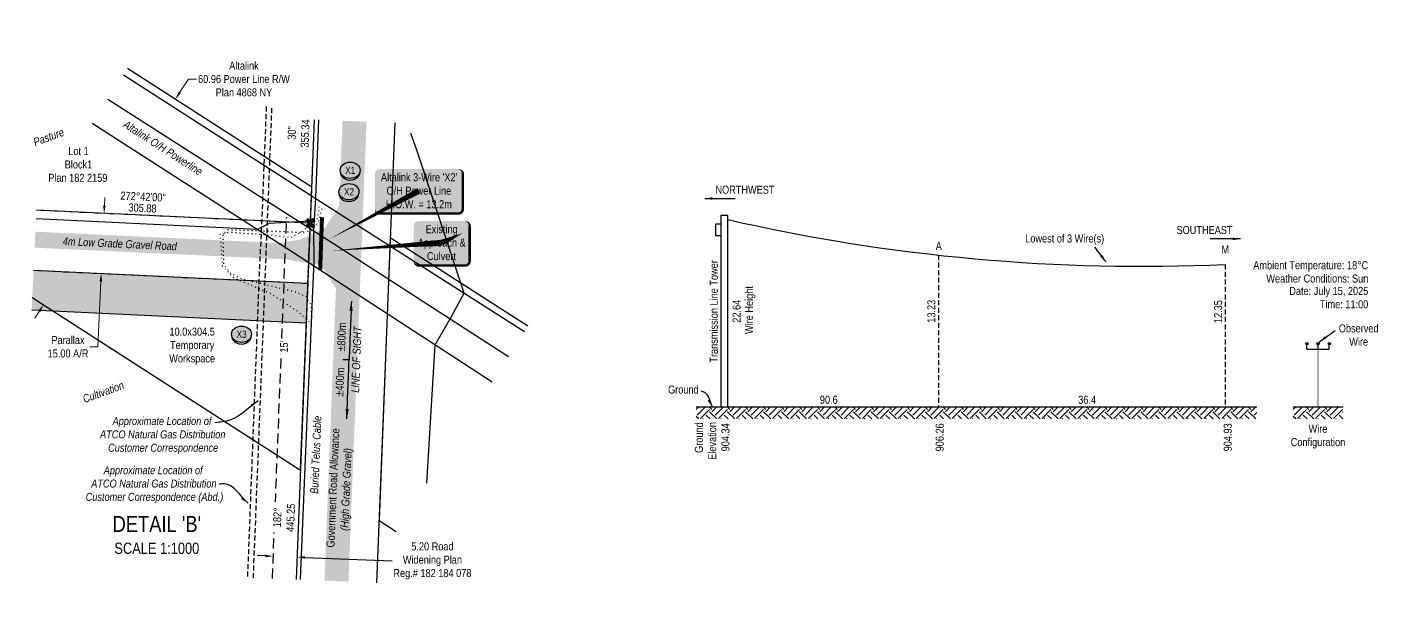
# Model space of a CAD drawing. Extents: x 296548 to 304697, y 5790571 to 5795015.
# Drawn here: x 301720 to 303408, y 5791212 to 5791944 of the extents above; entities that cross this region are included whole.
import ezdxf
from ezdxf.enums import TextEntityAlignment as Align

# ---------------------------------------------------------------- set-up
doc = ezdxf.new("R2010")
doc.units = 0
doc.header["$LTSCALE"] = 5
doc.header["$PDSIZE"] = 0.5
for name, pattern in [('foc-ACCESSROAD', [3.75, 2.5, -1.25]), ('foc-FLOWLINE', [3.75, 2.5, -1.25]), ('foc-TIELINE', [1.875, 1.25, -0.625]), ('foc-TOPO', [1, 0.2, -0.8]), ('UG_PIPE', [1.875, 1.25, -0.625])]:
    doc.linetypes.add(name, pattern=pattern)
doc.layers.get('Defpoints').update_dxf_attribs({"color": 9})
for name, color, linetype in [('AS-FENCE', 48, 'foc-FENCE'), ('AS-PIPE-UG', 44, 'UG_PIPE'), ('AS-PIPE-UG-T', 44, 'Continuous'), ('AS-POWER', 104, 'foc-POWER'), ('AS-POWER-EXISTING-T', 72, 'Continuous'), ('AS-ROADS', 254, 'Continuous'), ('AS-TELEPHONE-T', 224, 'Continuous'), ('AS-TELUS', 224, 'foc-TEL'), ('C-AR', 13, 'foc-ACCESSROAD'), ('DETAIL-T', 7, 'Continuous'), ('F-FLOWLINE', 190, 'foc-FLOWLINE'), ('F-RW', 190, 'Continuous'), ('L-BD', 7, 'Continuous'), ('L-MON', 1, 'Continuous'), ('L-ROAD-T', 7, 'Continuous'), ('L-SEC', 7, 'Continuous'), ('L-TIE', 7, 'foc-TIELINE'), ('L-TITLEDB', 4, 'Continuous'), ('L-TITLEDB-T', 4, 'Continuous'), ('P-CROSSINGS', 250, 'Continuous'), ('P-CROSSINGS-GROUND', 48, 'foc-TOPO'), ('P-CROSSINGS-LINE', 3, 'Continuous'), ('P-TEMP-H', 41, 'Continuous'), ('P-TEMP_WORKSPACE', 46, 'Continuous'), ('T-GENERAL', 48, 'foc-TOPO')]:
    doc.layers.add(name, color=color, linetype=linetype)
for name, color, linetype, lineweight in [('AS-GENERAL', 48, 'Continuous', 18), ('C-AR-T', 13, 'Continuous', 9), ('F-RW-T', 190, 'Continuous', 9), ('P-TEMP-T', 46, 'Continuous', 18), ('T-TEXT', 48, 'Continuous', 18)]:
    doc.layers.add(name, color=color, linetype=linetype, lineweight=lineweight)
doc.styles.add('80', font='ARIALN.TTF', dxfattribs={"height": 10})
doc.styles.add('80CG', font='ARIALN.TTF', dxfattribs={"height": 10})
doc.styles.add('80L', font='ARIALN.TTF', dxfattribs={"height": 10})
doc.styles.add('80LS', font='ARIALNI.TTF', dxfattribs={"height": 10})
doc.styles.add('Crossing', font='ARIALN.TTF', dxfattribs={"height": 10})
doc.styles.add('foc-LtypeFont', font='ARIALN.TTF', dxfattribs={"height": 7.35})
doc.linetypes.add('foc-FENCE', pattern='A,10,-1,["X",foc-LtypeFont,S=0.2,R=0,X=-0.625,Y=-0.75],-1.24', length=12.24)
doc.linetypes.add('foc-POWER', pattern='A,6,-1,["P",foc-LtypeFont,S=0.2,R=0,X=-0.625,Y=-0.75],-1.24,4', length=12.24)
doc.linetypes.add('foc-TEL', pattern='A,2,-1,["T",foc-LtypeFont,S=0.2,R=0,X=-0.425,Y=-0.75],-1.24,8', length=12.24)
doc.dimstyles.new('COMPASS', dxfattribs={"dimscale": 5, "dimtxt": 10, "dimasz": 2.5, "dimexe": 0.2, "dimexo": 0.0625, "dimgap": 0.5, "dimtad": 0, "dimtih": 1, "dimtoh": 1, "dimzin": 0, "dimdsep": 46, "dimtxsty": '80', "dimcen": 0.1, "dimse1": 1, "dimse2": 1, "dimclrd": 256, "dimclrt": 256, "dimaunit": 1, "dimadec": 4, "dimazin": 0, "dimtfac": 0.06, "dimtofl": 0, "dimtmove": 0, "dimatfit": 1, "dimfxl": 0.2, "dimtolj": 1, "dimtzin": 0, "dimlwd": -1, "dimarcsym": 0})
doc.dimstyles.new('Compass 5 000', dxfattribs={"dimscale": 5, "dimtxt": 9, "dimasz": 2, "dimexe": 0.2, "dimexo": 0.0625, "dimgap": 0.5, "dimtad": 0, "dimtih": 1, "dimtoh": 1, "dimzin": 0, "dimdsep": 46, "dimtxsty": '80CG', "dimcen": 0.1, "dimse1": 1, "dimse2": 1, "dimclrd": 256, "dimclrt": 256, "dimaunit": 1, "dimadec": 4, "dimazin": 0, "dimtfac": 0.06, "dimtofl": 0, "dimtmove": 0, "dimatfit": 1, "dimfxl": 0.2, "dimtolj": 1, "dimtzin": 0, "dimlwd": -1, "dimarcsym": 0})

# ---------------------------------------------------------------- blocks, each defined once
blk = doc.blocks.new('TEMP')
h = blk.add_hatch(color=255)
h.dxf.hatch_style = 1
h.paths.add_polyline_path([(0, 0.25), (-0.67, 1.15), (-0.67, 0.67), (-1.15, 0.67), (-0.25, 0), (-1.15, -0.67), (-0.67, -0.67), (-0.67, -1.15), (0, -0.25), (0.67, -1.15), (0.67, -0.67), (1.15, -0.67), (0.25, 0), (1.15, 0.67), (0.67, 0.67), (0.67, 1.15)])
h.paths.add_polyline_path([(0.57, 0.85), (0.57, 0.57), (0.85, 0.57), (0.08, 0), (0.85, -0.57), (0.57, -0.57), (0.57, -0.85), (0, -0.08), (-0.57, -0.85), (-0.57, -0.57), (-0.85, -0.57), (-0.08, 0), (-0.85, 0.57), (-0.57, 0.57), (-0.57, 0.85), (0, 0.08)], flags=16)
h = blk.add_hatch(color=1)
h.dxf.hatch_style = 1
h.paths.add_polyline_path([(0, 0.08), (-0.57, 0.85), (-0.57, 0.57), (-0.85, 0.57), (-0.08, 0), (-0.85, -0.57), (-0.57, -0.57), (-0.57, -0.85), (0, -0.08), (0.57, -0.85), (0.57, -0.57), (0.85, -0.57), (0.08, 0), (0.85, 0.57), (0.57, 0.57), (0.57, 0.85)])
at = {"color": 1}
for p, q in [((-0.08, 0), (0.08, 0)), ((0, 0.08), (0, -0.08))]:
    blk.add_line(p, q, dxfattribs=at)
at = {"color": 255, "flags": 128}
blk.add_lwpolyline([(-0.25, 0), (-1.15, 0.67), (-0.67, 0.67), (-0.67, 1.15), (0, 0.25), (0.67, 1.15), (0.67, 0.67), (1.15, 0.67), (0.25, 0), (1.15, -0.67), (0.67, -0.67), (0.67, -1.15), (0, -0.25), (-0.67, -1.15), (-0.67, -0.67), (-1.15, -0.67)], close=True, dxfattribs=at)
at = {"color": 1, "flags": 128}
blk.add_lwpolyline([(-0.08, 0), (-0.85, 0.57), (-0.57, 0.57), (-0.57, 0.85), (0, 0.08), (0.57, 0.85), (0.57, 0.57), (0.85, 0.57), (0.08, 0), (0.85, -0.57), (0.57, -0.57), (0.57, -0.85), (0, -0.08), (-0.57, -0.85), (-0.57, -0.57), (-0.85, -0.57)], close=True, dxfattribs=at)
blk = doc.blocks.new('*U538')
h = blk.add_hatch(color=255)
edge = h.paths.add_edge_path()
edge.add_line((-29, -28.5), (29, -28.5))
edge.add_arc((29, -22.5), 6, 270, 360)
edge.add_line((35, -22.5), (35, 21))
edge.add_arc((29, 21), 6, 0, 90)
edge.add_line((29, 27), (-29, 27))
edge.add_arc((-29, 21), 6, 90, 180)
edge.add_line((-35, 21), (-35, -22.5))
edge.add_arc((-29, -22.5), 6, 180, 270)
at = {"color": 1, "flags": 128}
blk.add_lwpolyline([(-29, -28.5, 3, 3, 0), (29, -28.5, 3, 3, 0.414214), (35, -22.5, 3, 3, 0), (35, 21, 3, 0, 0.414214), (29, 27, 0, 0, 0), (-29, 27, 0, 0, 0.414214), (-35, 21, 0, 0, 0), (-35, -22.5, 0, 3, 0.414214)], format="xyseb", close=True, dxfattribs=at)
for points in [[(-138.4, -10, 0, 7.5, 0), (0, 0, 0, 0, 0)], [(26.1, 11.8, 0, 7.5, 0), (0, 0, 0, 0, 0)]]:
    blk.add_lwpolyline(points, format="xyseb", dxfattribs=at)
at = {"color": 1, "style": '80'}
blk.add_attdef('ENTER_TEXT_001', (-26.8, -4.9), '', height=10, dxfattribs=at)
blk = doc.blocks.new('*D539')
at = {"layer": 'Defpoints', "color": 0, "transparency": 16777216}
for p in [(301955.2, 5791821.6), (301740.3, 5791597.3), (301790.3, 5791565.1)]:
    blk.add_point(p, dxfattribs=at)
at = {"layer": 'F-RW-T', "transparency": 16777216}
for p, q in [((301910.5, 5791862.2), (301921.4, 5791879.1)), ((301921.4, 5791879.1), (301931.4, 5791879.1)), ((301734.9, 5791588.9), (301729.4, 5791580.5))]:
    blk.add_line(p, q, dxfattribs=at)
for points in [[(301909.1, 5791863.1), (301911.9, 5791861.3), (301905.1, 5791853.8)], [(301733.4, 5791589.8), (301736.3, 5791588), (301740.3, 5791597.3)]]:
    blk.add_solid(points, dxfattribs=at)
at = {"layer": 'F-RW-T', "transparency": 16777216, "insert": (301990.9, 5791879.1), "char_height": 10, "attachment_point": 5, "style": '80CG'}
blk.add_mtext('\\A1;Altalink\\P60.96 Power Line R/W\\PPlan 4868 NY', dxfattribs=at)
blk = doc.blocks.new('*D540')
at = {"layer": 'C-AR-T', "transparency": 16777216}
for p, q in [((301816.6, 5791721.3), (301817, 5791731.2)), ((301812.1, 5791626.4), (301808.2, 5791544.8)), ((301808.2, 5791544.8), (301798.2, 5791544.8))]:
    blk.add_line(p, q, dxfattribs=at)
for points in [[(301814.9, 5791721.3), (301818.2, 5791721.2), (301816.1, 5791711.3)], [(301810.4, 5791626.4), (301813.7, 5791626.3), (301812.5, 5791636.4)]]:
    blk.add_solid(points, dxfattribs=at)
at = {"layer": 'Defpoints', "color": 0, "transparency": 16777216}
for p in [(301867.7, 5791708.8), (301812.5, 5791636.4), (301864.2, 5791633.9)]:
    blk.add_point(p, dxfattribs=at)
at = {"layer": 'C-AR-T', "transparency": 16777216, "insert": (301771, 5791544.8), "char_height": 10, "attachment_point": 5, "style": '80CG'}
blk.add_mtext('\\A1;Parallax\\P15.00 A/R', dxfattribs=at)
blk = doc.blocks.new('xing2')
h = blk.add_hatch(color=50)
h.dxf.hatch_style = 1
edge = h.paths.add_edge_path()
edge.add_ellipse((0, 0), major_axis=(-12.5, 0), ratio=0.816297, start_angle=0, end_angle=360)
h = blk.add_hatch(color=250)
h.dxf.hatch_style = 1
edge = h.paths.add_edge_path()
edge.add_ellipse((0, -2), major_axis=(-12.5, 0), ratio=0.816297, start_angle=0, end_angle=180)
edge.add_line((12.5, -2), (12.5, 0))
edge.add_ellipse((0, 0), major_axis=(-12.5, 0), ratio=0.816297, start_angle=0, end_angle=180, ccw=False)
edge.add_line((-12.5, 0), (-12.5, -2))
at = {"color": 250}
blk.add_ellipse((0, 0), major_axis=(-12.5, 0), ratio=0.816297, dxfattribs=at)
blk.add_ellipse((0, -2), major_axis=(-12.5, 0), ratio=0.816297, start_param=0, end_param=3.141593, dxfattribs=at)
at = {"color": 250, "style": 'Crossing'}
blk.add_attdef('CROSSING', text='', height=9, dxfattribs=at).set_placement((0.1, 0), align=Align.MIDDLE_CENTER)
at = {"color": 250, "style": 'Crossing', "flags": 1}
for tag, p in [('OWNER', (0.1, -12.5)), ('DESCRIPTION', (0.1, -25.8)), ('LOCATION', (0.1, -39.3)), ('DWG_REF', (0.1, -52.8))]:
    blk.add_attdef(tag, text='', height=9, dxfattribs=at).set_placement(p, align=Align.MIDDLE_CENTER)
blk = doc.blocks.new('*U545')
h = blk.add_hatch(color=255)
edge = h.paths.add_edge_path()
edge.add_line((-49, -28.5), (49, -28.5))
edge.add_arc((49, -22.5), 6, 270, 360)
edge.add_line((55, -22.5), (55, 21))
edge.add_arc((49, 21), 6, 0, 90)
edge.add_line((49, 27), (-49, 27))
edge.add_arc((-49, 21), 6, 90, 180)
edge.add_line((-55, 21), (-55, -22.5))
edge.add_arc((-49, -22.5), 6, 180, 270)
at = {"color": 104, "flags": 128}
blk.add_lwpolyline([(-49, -28.5, 3, 3, 0), (49, -28.5, 3, 3, 0.414214), (55, -22.5, 3, 3, 0), (55, 21, 3, 0, 0.414214), (49, 27, 0, 0, 0), (-49, 27, 0, 0, 0.414214), (-55, 21, 0, 0, 0), (-55, -22.5, 0, 3, 0.414214)], format="xyseb", close=True, dxfattribs=at)
blk.add_lwpolyline([(-113.7, -61.4, 0, 7.5, 0), (0, 0, 0, 0, 0)], format="xyseb", dxfattribs=at)
at = {"color": 104, "style": '80'}
blk.add_attdef('ENTER_TEXT_001', (-26.8, -4.9), '', height=10, dxfattribs=at)
blk = doc.blocks.new('*D546')
at = {"layer": 'Defpoints', "color": 0, "transparency": 16777216}
for p in [(302028.1, 5791296.3), (302057.8, 5791295.1), (302057.3, 5791282.1)]:
    blk.add_point(p, dxfattribs=at)
at = {"layer": 'L-TITLEDB-T', "transparency": 16777216}
for p, q in [((302017.6, 5791283.7), (302007.6, 5791284.1)), ((302067.3, 5791281.7), (302175.9, 5791277.4))]:
    blk.add_line(p, q, dxfattribs=at)
for points in [[(302017.6, 5791285.3), (302017.5, 5791282), (302027.6, 5791283.3)], [(302067.3, 5791283.4), (302067.2, 5791280.1), (302057.3, 5791282.1)]]:
    blk.add_solid(points, dxfattribs=at)
at = {"layer": 'L-TITLEDB-T', "transparency": 16777216, "insert": (302226.4, 5791277.4), "char_height": 10, "attachment_point": 5, "style": '80CG'}
blk.add_mtext('\\A1;5.20 Road\\PWidening Plan\\PReg.# 182 184 078', dxfattribs=at)

msp = doc.modelspace()

# ---------------------------------------------------------------- hatches: boundary and pattern name
at = {"layer": 'AS-POWER-EXISTING-T'}
h = msp.add_hatch(color=256, dxfattribs=at)
h.dxf.hatch_style = 1
edge = h.paths.add_edge_path()
edge.add_arc((303319.211, 5791548.551), 1.5, 0, 360)
h = msp.add_hatch(color=256, dxfattribs=at)
h.dxf.hatch_style = 1
edge = h.paths.add_edge_path()
edge.add_arc((303333.146, 5791548.551), 1.5, 0, 360)
h = msp.add_hatch(color=256, dxfattribs=at)
h.dxf.hatch_style = 1
edge = h.paths.add_edge_path()
edge.add_arc((303347.082, 5791548.551), 1.5, 0, 360)
at = {"layer": 'AS-ROADS'}
h = msp.add_hatch(color=256, dxfattribs=at)
h.dxf.hatch_style = 1
h.paths.add_polyline_path([(302106.54, 5791616.736), (302089.762, 5791642.758), (302084.217, 5791647.883), (302072.457, 5791648.653), (302041.739, 5791654.181), (302031.186, 5791674.093), (302061.442, 5791678.558), (302092.317, 5791693.593), (302110.803, 5791722.129)])
at = {"layer": 'P-CROSSINGS-GROUND'}
h = msp.add_hatch(dxfattribs=at)
h.set_pattern_fill('EARTH', color=256, scale=2.50014, angle=45)
h.set_pattern_definition([(45, (-14975.648, -30277.152), (2e-15, 22.45189834), [15.87588957, -15.87588957]), (45, (-14979.858, -30272.942), (2e-15, 22.45189834), [15.87588957, -15.87588957]), (45, (-14984.068, -30268.733), (2e-15, 22.45189834), [15.87588957, -15.87588957]), (135, (-14984.068, -30265.926), (-22.45189834, 2e-15), [15.87588957, -15.87588957]), (135, (-14979.858, -30261.716), (-22.45189834, 2e-15), [15.87588957, -15.87588957]), (135, (-14975.648, -30257.507), (-22.45189834, 2e-15), [15.87588957, -15.87588957])])
h.paths.add_polyline_path([(303256.708, 5791469.649), (302556.072, 5791469.649), (302556.072, 5791454.648), (303256.708, 5791454.648)])
h = msp.add_hatch(dxfattribs=at)
h.set_pattern_fill('EARTH', color=256, scale=2.50014, angle=45)
h.set_pattern_definition([(45, (-14858.252, -30277.152), (2e-15, 22.45189834), [15.87588957, -15.87588957]), (45, (-14862.461, -30272.942), (2e-15, 22.45189834), [15.87588957, -15.87588957]), (45, (-14866.671, -30268.733), (2e-15, 22.45189834), [15.87588957, -15.87588957]), (135, (-14866.671, -30265.926), (-22.45189834, 2e-15), [15.87588957, -15.87588957]), (135, (-14862.461, -30261.716), (-22.45189834, 2e-15), [15.87588957, -15.87588957]), (135, (-14858.252, -30257.507), (-22.45189834, 2e-15), [15.87588957, -15.87588957])])
h.paths.add_polyline_path([(303364.177, 5791454.648), (303364.177, 5791469.649), (303302.116, 5791469.649), (303302.116, 5791454.648)])
at = {"layer": 'P-TEMP-H'}
h = msp.add_hatch(color=256, dxfattribs=at)
h.dxf.hatch_style = 1
h.paths.add_polyline_path([(301728.001, 5791640.344), (301725.646, 5791590.402), (302068.801, 5791574.222), (302070.771, 5791624.182)])

# ---------------------------------------------------------------- linework, layer by layer
msp.add_line((302122.298, 5791528.323), (302114.421, 5791528.634))
at = {"layer": 'AS-FENCE', "flags": 128}
msp.add_lwpolyline([(302072.537, 5791701.778), (302022.592, 5791698.878), (302007.402, 5791691.248), (301731.034, 5791704.672)], dxfattribs=at)
at = {"layer": 'AS-GENERAL', "const_width": 5, "flags": 128}
msp.add_lwpolyline([(302088.427, 5791706.668), (302086.087, 5791640.523)], dxfattribs=at)
at = {"layer": 'AS-PIPE-UG', "color": 8, "flags": 128}
msp.add_lwpolyline([(302018.747, 5791844.805), (302012.597, 5791691.528), (302010.567, 5791652.533), (302008.832, 5791609.273), (301995.279, 5791257.729)], dxfattribs=at)
at = {"layer": 'AS-PIPE-UG', "flags": 128}
msp.add_lwpolyline([(302025.453, 5791842.972), (302002.299, 5791256.442)], dxfattribs=at)
at = {"layer": 'AS-POWER', "flags": 128}
for points in [[(301840.354, 5791884.552), (302110.057, 5791711.373), (302341.367, 5791563.79)], [(301820.843, 5791854.199), (302095.862, 5791678.238), (302321.354, 5791532.658)], [(301801.336, 5791823.851), (302054.127, 5791661.683), (302300.976, 5791500.961)], [(302219.597, 5791374.372), (302229.892, 5791547.243), (302248.577, 5791579.643), (302266.177, 5791611.763), (302206.394, 5791791.474), (302199.428, 5791811.235)]]:
    msp.add_lwpolyline(points, dxfattribs=at)
at = {"layer": 'AS-POWER'}
msp.add_arc((303112.84, 5793969.377), 2324.035, 257.138555, 272.573479, dxfattribs=at)
at = {"layer": 'AS-POWER-EXISTING-T'}
for p, q in [((303319.211, 5791541.681), (303319.211, 5791548.551)), ((303319.211, 5791541.681), (303347.082, 5791541.681)), ((303333.146, 5791541.681), (303333.146, 5791548.551)), ((303347.082, 5791541.681), (303347.082, 5791548.551))]:
    msp.add_line(p, q, dxfattribs=at)
for points in [[(302580.448, 5791698.356), (302586.741, 5791698.356), (302586.741, 5791683.216), (302580.448, 5791683.216)], [(302595.524, 5791708.649), (302586.741, 5791708.649), (302586.741, 5791469.649), (302595.524, 5791469.649)]]:
    msp.add_lwpolyline(points, close=True, dxfattribs=at)
at = {"layer": 'AS-POWER-EXISTING-T', "const_width": 1, "flags": 128}
msp.add_lwpolyline([(303333.146, 5791541.681), (303333.146, 5791469.649)], dxfattribs=at)
at = {"layer": 'AS-POWER-EXISTING-T'}
for centre in [(303319.211, 5791548.551), (303333.146, 5791548.551), (303347.082, 5791548.551)]:
    msp.add_circle(centre, 1.5, dxfattribs=at)
at = {"layer": 'AS-ROADS', "flags": 128}
for points, const_width in [([(302106.432, 5791252.18), (302129.073, 5791826.402)], 29.999), ([(302092.627, 5791661.718), (301729.802, 5791678.542)], 19.999)]:
    msp.add_lwpolyline(points, dxfattribs=dict(at, const_width=const_width))
at = {"layer": 'AS-TELUS', "flags": 128}
msp.add_lwpolyline([(302061.508, 5791254.019), (302070.877, 5791474.848), (302074.437, 5791554.073), (302076.452, 5791605.283), (302078.517, 5791651.118), (302078.092, 5791690.118), (302080.862, 5791731.268), (302082.372, 5791773.573), (302084.342, 5791828.166)], dxfattribs=at)
at = {"layer": 'C-AR', "flags": 128}
msp.add_lwpolyline([(301728.001, 5791640.344), (302070.193, 5791624.209), (302070.771, 5791624.182), (302073.725, 5791699.123), (301731.533, 5791715.258)], dxfattribs=at)
at = {"layer": 'F-FLOWLINE'}
msp.add_line((302026.453, 5791255.454), (302044.289, 5791706.674), dxfattribs=at)
at = {"layer": 'F-RW', "flags": 128}
for points in [[(301726.393, 5791606.251), (302061.569, 5791390.804), (302075.504, 5791744.241), (301845.283, 5791892.22)], [(302345.609, 5791570.388), (302173.681, 5791680.914), (302159.757, 5791327.769), (302180.899, 5791314.176)]]:
    msp.add_lwpolyline(points, dxfattribs=at)
at = {"layer": 'L-SEC'}
for p, q in [((302078.822, 5791828.384), (302056.184, 5791254.237)), ((302179.324, 5791824.421), (302156.68, 5791250.123))]:
    msp.add_line(p, q, dxfattribs=at)
at = {"layer": 'L-TIE'}
for p, q in [((302858.884, 5791659.259), (302858.884, 5791469.649)), ((303217.191, 5791647.686), (303217.191, 5791469.649))]:
    msp.add_line(p, q, dxfattribs=at)
at = {"layer": 'L-TITLEDB', "flags": 128}
msp.add_lwpolyline([(302078.822, 5791828.384), (302073.725, 5791699.123), (301731.533, 5791715.258)], dxfattribs=at)
at = {"layer": 'P-CROSSINGS-LINE', "color": 3}
for p, q in [((302556.072, 5791469.649), (303256.708, 5791469.649)), ((303302.116, 5791469.649), (303364.177, 5791469.649))]:
    msp.add_line(p, q, dxfattribs=at)
at = {"layer": 'P-TEMP_WORKSPACE', "flags": 128}
msp.add_lwpolyline([(301728.001, 5791640.344), (302070.771, 5791624.182), (302068.801, 5791574.222), (301725.646, 5791590.402)], dxfattribs=at)
at = {"layer": 'T-GENERAL', "flags": 128}
for points in [[(302072.522, 5791575.653), (302059.262, 5791588.198), (302024.547, 5791611.033), (301985.457, 5791627.583), (301977.427, 5791631.503), (301964.242, 5791645.613), (301961.222, 5791685.488), (301973.042, 5791688.128), (302025.607, 5791684.218), (302050.062, 5791681.453), (302062.262, 5791687.893), (302082.587, 5791703.633), (302085.472, 5791721.763)], [(302075.017, 5791573.463), (302075.487, 5791594.638), (302069.742, 5791606.863), (302057.007, 5791612.623), (301987.047, 5791629.888), (301973.572, 5791636.788), (301965.822, 5791648.068), (301964.807, 5791684.328), (301969.897, 5791691.293), (302026.407, 5791689.183), (302063.407, 5791687.743), (302075.982, 5791690.253), (302084.652, 5791702.138), (302089.227, 5791720.713)]]:
    msp.add_lwpolyline(points, dxfattribs=at)

# ---------------------------------------------------------------- block references
ref = msp.add_blockref('*U538', (302237.96, 5791674.749), dxfattribs=dict(xscale=0.99995513, yscale=0.99995513, zscale=0.99995513))
ref.add_attrib('ENTER_TEXT_001', 'Existing', (302217.845, 5791686.674), dxfattribs={"color": 1, "height": 9.9996, "style": '80'})
ref.add_attrib('ENTER_TEXT_002', 'Approach &', (302208.159, 5791669.838), dxfattribs={"color": 1, "height": 9.9996, "style": '80'})
ref.add_attrib('ENTER_TEXT_003', 'Culvert', (302219.58, 5791652.995), dxfattribs={"color": 1, "height": 9.9996, "style": '80'})
at = {"layer": 'L-MON', "xscale": 4.999775649999998, "yscale": 4.999775649999998, "zscale": 4.999775649999998}
msp.add_blockref('TEMP', (302073.725, 5791699.123), dxfattribs=at)
at = {"layer": 'P-CROSSINGS', "color": 104}
ref = msp.add_blockref('*U545', (302209.538, 5791739.622), dxfattribs=dict(at, xscale=0.99995513, yscale=0.99995513, zscale=0.99995513))
ref.add_attrib('ENTER_TEXT_001', "Altalink 3-Wire 'X2'", (302162.109, 5791751.53), dxfattribs={"layer": '0', "color": 104, "height": 9.99955, "style": '80'})
ref.add_attrib('ENTER_TEXT_002', 'O/H Power Line', (302169.07, 5791734.687), dxfattribs={"layer": '0', "color": 104, "height": 9.99955, "style": '80'})
ref.add_attrib('ENTER_TEXT_003', 'H.O.W. = 13.2m', (302168.241, 5791717.843), dxfattribs={"layer": '0', "color": 104, "height": 9.99955, "style": '80'})
at = {"layer": 'P-CROSSINGS', "xscale": 0.99995513, "yscale": 0.99995513, "zscale": 0.99995513}
for p, values in [((302123.58, 5791765.188), {'CROSSING': 'X1'}), ((302122.102, 5791738.451), {'CROSSING': 'X2'}), ((301987.847, 5791560.483), {'CROSSING': 'X3'})]:
    msp.add_blockref('xing2', p, dxfattribs=at).add_auto_attribs(values)

# ---------------------------------------------------------------- texts
at = {"rotation": 87.742028, "style": '80'}
for s, insert, char_height, width, attachment_point in [('%%P800m', (302112.206, 5791538.728), 9.9996, 42.10932, 4), ('\\pi6.3756;{\\fArial Narrow|b0|i1|c0|p34;LINE OF SIGH\\T1.55;T}', (302124.519, 5791481.31), 9.99955, 99.34347, 1), ('%%P400m', (302111.418, 5791518.745), 9.9996, 42.10932, 6)]:
    msp.add_mtext(s, dxfattribs=dict(at, insert=insert, char_height=char_height, width=width, attachment_point=attachment_point))
at = {"layer": 'AS-GENERAL', "insert": (301764.452, 5791681.789), "char_height": 10, "attachment_point": 1, "rotation": 357.345245, "style": '80L'}
msp.add_mtext_dynamic_manual_height_columns('\\pi0.31583;{\\fArial Narrow|b0|i1|c0|p34;4m Low Grade Gravel Road}', width=143.29879, gutter_width=50, heights=[0], dxfattribs=at)
at = {"layer": 'AS-PIPE-UG-T', "insert": (301811.041, 5791457.091), "char_height": 10.00059, "attachment_point": 1, "style": '80L'}
msp.add_mtext_dynamic_manual_height_columns('\\pi15.694;{\\fArial Narrow|b0|i1|c0|p34;Approximate Location of\\P\\pi0.045403;ATCO Natural Gas Distribution\\P\\pi10.111;Customer Correspondence}', width=156.43697, gutter_width=50, heights=[0], dxfattribs=at)
at = {"layer": 'AS-PIPE-UG-T', "color": 8, "insert": (301792.526, 5791395.702), "char_height": 10.00059, "attachment_point": 1, "style": '80L'}
msp.add_mtext_dynamic_manual_height_columns('\\pi23.155;{\\fArial Narrow|b0|i1|c0|p34;Approximate Location of\\P\\pi7.5061;ATCO Natural Gas Distribution\\P\\pi0.56845;Customer Correspondence (Abd.)}', width=171.35837, gutter_width=50, heights=[0], dxfattribs=at)
at = {"layer": 'AS-POWER-EXISTING-T', "insert": (302583.184, 5791525.009), "char_height": 10.00056, "attachment_point": 7, "rotation": 90, "style": '80L'}
msp.add_mtext_dynamic_manual_height_columns('Transmission Line Tower', width=177.06719, gutter_width=50.006, heights=[0], dxfattribs=at)
at = {"layer": 'DETAIL-T', "color": 3, "insert": (301882.028, 5791309.764), "char_height": 20, "width": 109.70887, "attachment_point": 5, "style": '80CG'}
msp.add_mtext("DETAIL 'B'\\P{\\H0.7x;SCALE 1:1000}", dxfattribs=at)
at = {"layer": 'L-BD', "style": '80L'}
for s, height, rotation, p in [('272°42\'00"', 9.9996, 357.300308, (301864.79, 5791732.374)), ('305.88', 9.9996, 357.300308, (301864.119, 5791718.14)), ('22.64', 10.0006, 90, (302606.523, 5791589.149)), ('13.23', 10.0006, 90, (302849.884, 5791589.149)), ('12.35', 10.0006, 90, (303208.191, 5791588.739))]:
    msp.add_text(s, height=height, rotation=rotation, dxfattribs=at).set_placement(p, align=Align.MIDDLE_CENTER)
msp.add_text('A', height=10.001, rotation=360, dxfattribs=at).set_placement((302855.3, 5791665.657))
msp.add_text('M', height=10.001, dxfattribs=at).set_placement((303212.366, 5791661.295))
for s, p in [('90.6', (302721.691, 5791478.648)), ('36.4', (303044.558, 5791478.648))]:
    msp.add_text(s, height=10.0006, dxfattribs=at).set_placement(p, align=Align.MIDDLE_CENTER)
for s, p in [('904.34', (302600.531, 5791449.255)), ('906.26', (302868.282, 5791449.255)), ('904.93', (303228.221, 5791449.255))]:
    msp.add_text(s, height=10.0006, rotation=90, dxfattribs=at).set_placement(p, align=Align.BOTTOM_RIGHT)
for s, width, gutter_width, insert, char_height, attachment_point in [('NORTHWEST', 62.14583, 50.006, (302653.844, 5791745.99), 10.0006, 3), ('SOUTHEAST', 62.14583, 50.006, (303226.228, 5791695.607), 10.0006, 3), ('Lowest of 3 Wire(s)', 98.0908, 50.006, (303065.822, 5791685.034), 10.00056, 3), ('Ambient Temperature: 18%%DC\\PWeather Conditions: Sun', 156.18019, 50.006, (303395.872, 5791651.68), 10.00056, 3), ('Date: July 15, 2025\\PTime: 11:00', 156.18019, 50.006, (303395.872, 5791619.56), 10.00056, 3), ('Observed Wire', 48.9385, 50, (303383.88, 5791559.427), 10.00056, 5), ('Ground', 177.06719, 50.006, (302520.852, 5791486.22), 10.0006, 7), ('Wire\\PConfiguration', 67.43968, 50.006, (303333.018, 5791432.611), 10.00056, 5)]:
    msp.add_mtext_dynamic_manual_height_columns(s, width=width, gutter_width=gutter_width, heights=[0], dxfattribs=dict(at, insert=insert, char_height=char_height, attachment_point=attachment_point))
at = {"layer": 'L-BD', "char_height": 10.00056, "attachment_point": 7, "rotation": 90, "style": '80L'}
for s, width, insert in [('\\pi0.1298;Wire Height', 59.87412, (302630.022, 5791560.647)), ('\\pi9.6865;Ground\\P\\pi1.0094;Elevation', 46.42801, (302581.173, 5791402.658))]:
    msp.add_mtext_dynamic_manual_height_columns(s, width=width, gutter_width=50.006, heights=[0], dxfattribs=dict(at, insert=insert))
at = {"layer": 'L-ROAD-T', "style": '80L'}
msp.add_text('Government Road Allowance', height=10, rotation=87.592248, dxfattribs=at).set_placement((302102.081, 5791368.613), align=Align.MIDDLE_CENTER)
at = {"layer": 'L-TITLEDB-T', "insert": (301745.851, 5791794.16), "char_height": 10, "attachment_point": 1, "style": '80L'}
msp.add_mtext_dynamic_manual_height_columns('\\pi25.489;Lot 1\\P\\pi21.051;Block1\\P\\pi0.5126;Plan 182 2159', width=73.52179, gutter_width=50, heights=[0], dxfattribs=at)
at = {"layer": 'P-TEMP-T', "insert": (301926.152, 5791568.658), "char_height": 9.99955, "width": 50.42081, "attachment_point": 2, "style": '80L'}
msp.add_mtext('10.0x304.5\\PTemporary Workspace', dxfattribs=at)
at = {"layer": 'T-TEXT', "style": '80LS'}
msp.add_text('(High Grade Gravel)', height=10, rotation=87.592248, dxfattribs=at).set_placement((302118.402, 5791366.655), align=Align.MIDDLE_CENTER)
at = {"layer": 'T-TEXT', "char_height": 10, "attachment_point": 1, "rotation": 20, "style": '80L'}
for s, insert in [('\\pi-5.6827;{\\fArial Narrow|b0|i1|c0|p34;Pasture}', (301731.913, 5791806.624)), ('\\pi-12.446;{\\fArial Narrow|b0|i1|c0|p34;Cultivation}', (301800.022, 5791488.21))]:
    msp.add_mtext_dynamic_manual_height_columns(s, width=27.27721, gutter_width=50, heights=[0], dxfattribs=dict(at, insert=insert))

# ---------------------------------------------------------------- dimensions: what is measured, and where the dimension line sits
at = {"layer": 'C-AR-T'}
dim = msp.add_linear_dim(base=(301812.548, 5791636.358), p1=(301867.691, 5791708.838), p2=(301864.158, 5791633.924), angle=267.300362, text='Parallax\\P15.00 A/R', dimstyle='Compass 5 000', dxfattribs=at)
dim.commit()
dim.dimension.update_dxf_attribs({"geometry": '*D540', "text_midpoint": (301770.951, 5791544.846), "dimtype": 161})

# ---------------------------------------------------------------- leaders
at = {"path_type": 1}
for points in [[(302125.198, 5791601.866), (302122.298, 5791528.323)], [(302119.399, 5791454.78), (302122.298, 5791528.323)]]:
    msp.add_leader(points, dimstyle='COMPASS', override={"dimgap": 0.5, "dimtad": 0}, dxfattribs=at)
at = {"layer": 'AS-PIPE-UG-T', "path_type": 1}
msp.add_leader([(302008.512, 5791477.137), (301973.37, 5791453.344), (301954.704, 5791449.708)], dimstyle='Compass 5 000', override={"dimgap": 0.5, "dimtad": 0}, dxfattribs=at)
at = {"layer": 'AS-PIPE-UG-T', "color": 8, "path_type": 1}
msp.add_leader([(301996.078, 5791349.614), (301966.417, 5791373.7), (301959.744, 5791373.329)], dimstyle='Compass 5 000', override={"dimgap": 0.5, "dimtad": 0, "dimclrd": 8}, dxfattribs=at)
at = {"layer": 'L-BD', "path_type": 1}
for points in [[(302566.603, 5791729.947), (302604.865, 5791729.947)], [(303236.382, 5791679.564), (303198.119, 5791679.564)], [(303068.172, 5791650.757), (303054.108, 5791669.271)], [(303334.543, 5791550.644), (303354.393, 5791565.172)], [(302576.409, 5791469.843), (302566.725, 5791487.531), (302562.337, 5791489.194)]]:
    msp.add_leader(points, dimstyle='Compass 5 000', override={"dimgap": 0.5, "dimtad": 0}, dxfattribs=at)

# ---------------------------------------------------------------- next in the draw order: texts
at = {"layer": 'AS-POWER', "insert": (301842.532, 5791829.441), "char_height": 10, "attachment_point": 1, "rotation": 327.319498, "style": '80L', "bg_fill": 2}
msp.add_mtext_dynamic_manual_height_columns('\\pi2.2771;{\\fArial Narrow|b0|i1|c0|p34;Altalink O/H Powerline}', width=118.23097, gutter_width=50.001, heights=[0], dxfattribs=at)
at = {"layer": 'AS-TELEPHONE-T', "insert": (302073.609, 5791361.221), "char_height": 10.00059, "attachment_point": 1, "rotation": 87.554618, "style": '80L', "bg_fill": 3, "box_fill_scale": 1.15, "bg_fill_color": 256, "bg_fill_true_color": 256, "bg_fill_transparency": 0}
msp.add_mtext_dynamic_manual_height_columns('\\pi0.29899;{\\fArial Narrow|b0|i1|c0|p34;Buried Telus Cable}', width=97.24078, gutter_width=50, heights=[0], dxfattribs=at)
at = {"layer": 'L-BD', "char_height": 9.9996, "attachment_point": 2, "rotation": 87.742028, "style": '80L', "bg_fill": 3, "box_fill_scale": 1.15, "bg_fill_color": 256, "bg_fill_true_color": 256, "bg_fill_transparency": 0}
for s, insert, width in [('30"\\P355.34', (302045.677, 5791812.03), 34.57321), ("15'", (302035.93, 5791545.219), 14.47179), ('182°\\P445.25', (302027.528, 5791332.148), 34.66188)]:
    msp.add_mtext(s, dxfattribs=dict(at, insert=insert, width=width))

# ---------------------------------------------------------------- next in the draw order: dimensions: what is measured, and where the dimension line sits
at = {"layer": 'F-RW-T'}
dim = msp.add_linear_dim(base=(301740.259, 5791597.338), p1=(301955.174, 5791821.586), p2=(301790.338, 5791565.148), angle=237.267568, text='Altalink\\P60.96 Power Line R/W\\PPlan 4868 NY', dimstyle='Compass 5 000', dxfattribs=at)
dim.commit()
dim.dimension.update_dxf_attribs({"geometry": '*D539', "text_midpoint": (301990.906, 5791879.076), "dimtype": 161})
at = {"layer": 'L-TITLEDB-T'}
dim = msp.add_linear_dim(base=(302057.283, 5791282.11), p1=(302028.066, 5791296.273), p2=(302057.795, 5791295.101), angle=357.742028, text='5.20 Road\\PWidening Plan\\PReg.# 182 184 078', dimstyle='Compass 5 000', dxfattribs=at)
dim.commit()
dim.dimension.update_dxf_attribs({"geometry": '*D546', "text_midpoint": (302226.39, 5791277.435), "dimtype": 161})

doc.saveas('drawing.dxf')
